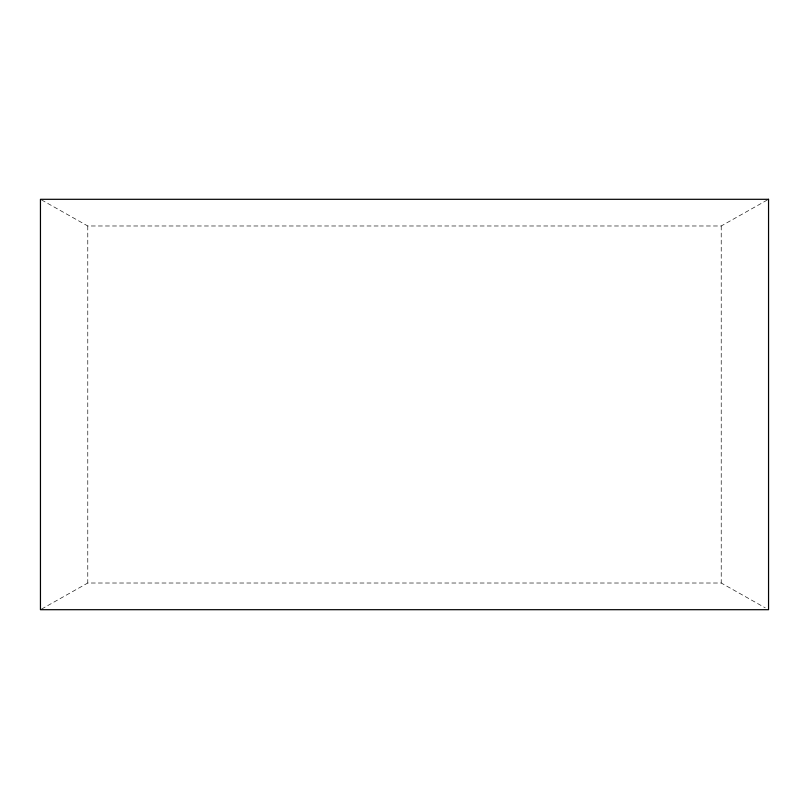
<?xml version="1.0" encoding="UTF-8"?>
<svg xmlns="http://www.w3.org/2000/svg" width="809" height="809" viewBox="0 0 809 809"><rect width="100%" height="100%" fill="white"/><g stroke="black" fill="none" stroke-linecap="round" stroke-linejoin="round"><path stroke-width="0.61" stroke-dasharray="4.04 3.03" d="M41.552 609.076L87.776 583.016L721.224 583.016L765.243 607.832M41.552 199.924L87.776 225.984L721.224 225.984L767.448 199.924M721.224 225.984L721.224 583.016M87.776 225.984L87.776 583.016"/><path stroke-width="1.21" d="M768.55 199.307L40.45 199.307L40.45 609.693L768.55 609.693L768.55 199.307"/></g></svg>
